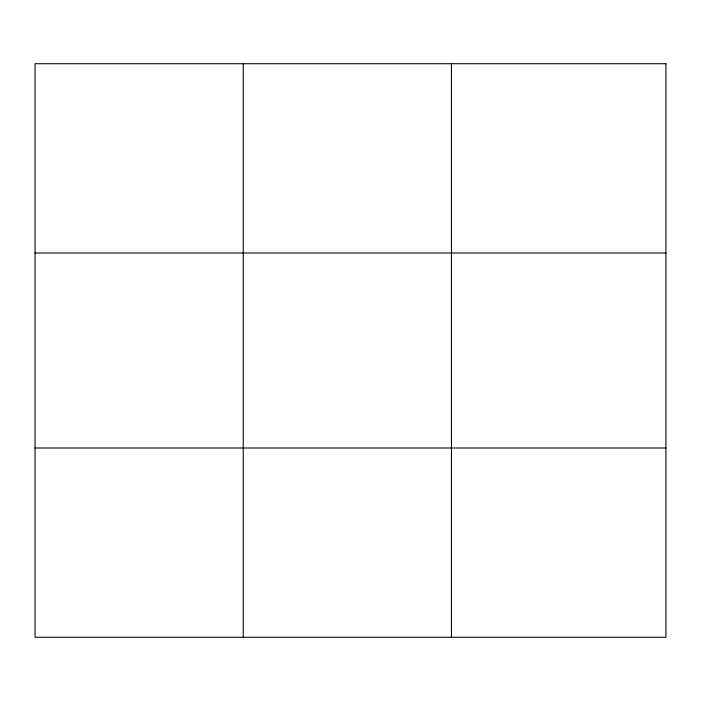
<?xml version="1.0" encoding="UTF-8"?>
<svg xmlns="http://www.w3.org/2000/svg" width="701" height="701" viewBox="0 0 701 701"><rect width="100%" height="100%" fill="white"/><g stroke="black" fill="none" stroke-linecap="round" stroke-linejoin="round"><path stroke-width="1.05" d="M243.247 63.73L243.247 637.27M451.444 63.73L451.444 637.27M35.05 253L665.95 253M35.05 448L665.95 448M665.95 63.73L665.95 637.27L35.05 637.27L35.05 63.73L665.95 63.73"/></g></svg>
